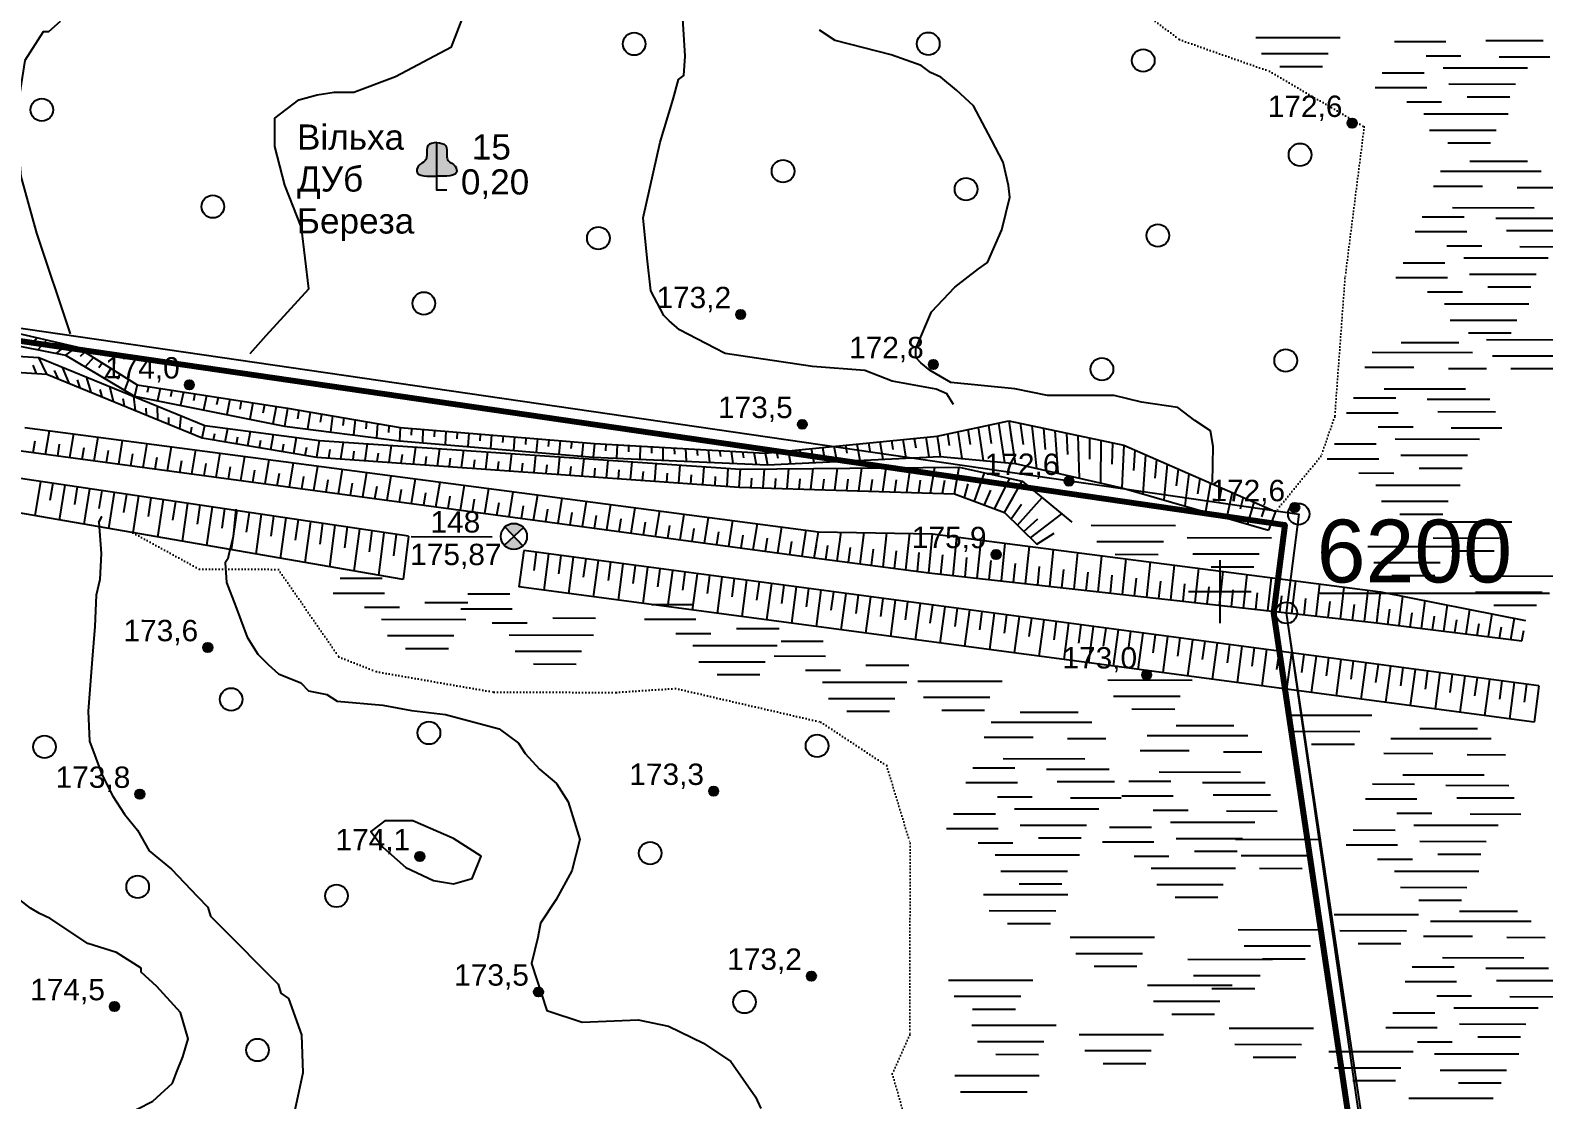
# Model space of a CAD drawing. Header units: millimetres. Extents: x 6127 to 9314, y 4730 to 7085.
# Drawn here: x 8010.8 to 8251.5, y 6119.1 to 6289.3 of the extents above; entities that cross this region are included whole.
import ezdxf

# ---------------------------------------------------------------- set-up
doc = ezdxf.new("R2010")
doc.units = ezdxf.units.MM
doc.header["$LTSCALE"] = 0.7
doc.linetypes.add('ACAD_ISO07W100', pattern=[3, 0, -3])
for name, color, linetype in [('болото', 84, 'Continuous'), ('відм', 14, 'Continuous'), ('горизонталі', 22, 'Continuous'), ('горный отвод', 7, 'Continuous'), ('дерево', 7, 'Continuous'), ('кущ', 7, 'Continuous'), ('Откос', 7, 'Continuous'), ('чорн', 255, 'Continuous')]:
    doc.layers.add(name, color=color, linetype=linetype)
doc.styles.get("Standard").update_dxf_attribs({"font": 'arial.ttf'})

msp = doc.modelspace()

# ---------------------------------------------------------------- hatches: boundary and pattern name
at = {"layer": 'відм', "ltscale": 0.2, "true_color": 0x000000}
h = msp.add_hatch(color=18, dxfattribs=at)
h.dxf.hatch_style = 1
h.paths.add_polyline_path([(8221.75, 6274.51, 1), (8220.28, 6274.51, 1)])
h = msp.add_hatch(color=18, dxfattribs=at)
h.dxf.hatch_style = 1
h.paths.add_polyline_path([(8124.53, 6244.08, 1), (8123.06, 6244.08, 1)])
h = msp.add_hatch(color=18, dxfattribs=at)
h.dxf.hatch_style = 1
h.paths.add_polyline_path([(8155.16, 6236.12, 1), (8153.7, 6236.13, 1)])
h = msp.add_hatch(color=18, dxfattribs=at)
h.dxf.hatch_style = 1
h.paths.add_polyline_path([(8036.85, 6232.89, 1), (8035.38, 6232.89, 1)])
h = msp.add_hatch(color=18, dxfattribs=at)
h.dxf.hatch_style = 1
h.paths.add_polyline_path([(8134.32, 6226.6, 1), (8132.86, 6226.6, 1)])
h = msp.add_hatch(color=18, dxfattribs=at)
h.dxf.hatch_style = 1
h.paths.add_polyline_path([(8176.73, 6217.55, 1), (8175.27, 6217.55, 1)])
h = msp.add_hatch(color=18, dxfattribs=at)
h.dxf.hatch_style = 1
h.paths.add_polyline_path([(8212.63, 6213.37, 1), (8211.16, 6213.37, 1)])
h = msp.add_hatch(color=18, dxfattribs=at)
h.dxf.hatch_style = 1
h.paths.add_polyline_path([(8165.15, 6205.9, 1), (8163.68, 6205.91, 1)])
h = msp.add_hatch(color=18, dxfattribs=at)
h.dxf.hatch_style = 1
h.paths.add_polyline_path([(8039.78, 6191.1, 1), (8038.32, 6191.1, 1)])
h = msp.add_hatch(color=18, dxfattribs=at)
h.dxf.hatch_style = 1
h.paths.add_polyline_path([(8189.09, 6186.75, 1), (8187.62, 6186.75, 1)])
h = msp.add_hatch(color=18, dxfattribs=at)
h.dxf.hatch_style = 1
h.paths.add_polyline_path([(8028.99, 6167.76, 1), (8027.52, 6167.76, 1)])
h = msp.add_hatch(color=18, dxfattribs=at)
h.dxf.hatch_style = 1
h.paths.add_polyline_path([(8120.22, 6168.23, 1), (8118.75, 6168.23, 1)])
h = msp.add_hatch(color=18, dxfattribs=at)
h.dxf.hatch_style = 1
h.paths.add_polyline_path([(8073.5, 6157.83, 1), (8072.03, 6157.83, 1)])
h = msp.add_hatch(color=18, dxfattribs=at)
h.dxf.hatch_style = 1
h.paths.add_polyline_path([(8135.77, 6138.8, 1), (8134.31, 6138.8, 1)])
h = msp.add_hatch(color=18, dxfattribs=at)
h.dxf.hatch_style = 1
h.paths.add_polyline_path([(8092.37, 6136.29, 1), (8090.9, 6136.29, 1)])
h = msp.add_hatch(color=18, dxfattribs=at)
h.dxf.hatch_style = 1
h.paths.add_polyline_path([(8024.95, 6133.97, 1), (8023.48, 6133.97, 1)])
at = {"layer": 'чорн', "ltscale": 0.2, "true_color": 0x000000}
h = msp.add_hatch(color=18, dxfattribs=at)
h.dxf.hatch_style = 1
edge = h.paths.add_edge_path()
edge.add_spline(control_points=[(8075.46, 6266.07), (8075.95, 6266.07), (8076.96, 6266.07), (8078.86, 6266.26), (8078.5, 6267.98), (8077.26, 6268.29), (8076.94, 6269.61), (8077.26, 6271.22), (8076.04, 6271.36), (8075.47, 6271.43)], knot_values=[0, 0, 0, 0, 0.79324, 1.617737, 2.123988, 2.843267, 3.252671, 4.0697, 4.805889, 4.805889, 4.805889, 4.805889], degree=3, periodic=0)
edge.add_line((8075.47, 6271.43), (8075.46, 6266.07))
edge = h.paths.add_edge_path()
edge.add_spline(control_points=[(8075.47, 6271.43), (8074.89, 6271.36), (8073.67, 6271.23), (8073.99, 6269.61), (8073.67, 6268.29), (8072.43, 6267.99), (8072.06, 6266.26), (8073.96, 6266.07), (8074.97, 6266.07), (8075.46, 6266.07)], knot_values=[0, 0, 0, 0, 0.736189, 1.553218, 1.962623, 2.681901, 3.188152, 4.012649, 4.805889, 4.805889, 4.805889, 4.805889], degree=3, periodic=0)
edge.add_line((8075.46, 6266.07), (8075.47, 6271.43))
h = msp.add_hatch(color=18, dxfattribs=at)
h.dxf.hatch_style = 1
h.set_gradient(color1=(0, 0, 255), color2=(0, 0, 255), tint=1)
h.paths.add_polyline_path([(8086.29, 6210.27), (8087.71, 6208.76), (8089.24, 6210.19, 0.417362)])
h.paths.add_polyline_path([(8087.71, 6208.76), (8086.21, 6207.35, 0.412312), (8089.14, 6207.25)])

# ---------------------------------------------------------------- linework, layer by layer
at = {"layer": 'болото', "color": 18, "ltscale": 0.2, "true_color": 0x000000}
for p, q in [((8205.71, 6288.17), (8219.12, 6288.15)), ((8227.77, 6287.51), (8235.95, 6287.5)), ((8242.3, 6287.68), (8251.41, 6287.67)), ((8206.63, 6285.59), (8217.2, 6285.58)), ((8232.78, 6285.25), (8238.33, 6285.24)), ((8244.41, 6285.1), (8252.47, 6285.09)), ((8209.54, 6283.54), (8216.34, 6283.53)), ((8225.82, 6282.55), (8232.49, 6282.54)), ((8235.49, 6283.33), (8248.9, 6283.32)), ((8224.69, 6280.18), (8232.88, 6280.17)), ((8236.41, 6280.76), (8246.98, 6280.74)), ((8229.71, 6277.93), (8235.26, 6277.92)), ((8239.31, 6278.71), (8246.12, 6278.7)), ((8232.41, 6276.01), (8245.82, 6275.99)), ((8233.34, 6273.43), (8243.91, 6273.42)), ((8236.24, 6271.38), (8243.04, 6271.38)), ((8239.73, 6268.48), (8248.91, 6268.46)), ((8235.1, 6266.9), (8251.09, 6266.88)), ((8233.98, 6264.52), (8241.77, 6264.51)), ((8247.26, 6264.31), (8253.33, 6264.3)), ((8237.01, 6261.09), (8249.96, 6261.07)), ((8232.19, 6259.64), (8238.86, 6259.63)), ((8243.88, 6259.43), (8253.86, 6259.42)), ((8231.07, 6257.27), (8239.25, 6257.26)), ((8245.6, 6257.45), (8254.71, 6257.44)), ((8236.08, 6255.02), (8241.63, 6255.01)), ((8238.79, 6253.1), (8252.2, 6253.08)), ((8247.71, 6254.87), (8255.77, 6254.86)), ((8229.12, 6252.32), (8235.79, 6252.31)), ((8239.71, 6250.52), (8250.28, 6250.51)), ((8227.99, 6249.95), (8236.18, 6249.94)), ((8242.61, 6248.47), (8249.42, 6248.47)), ((8233.01, 6247.69), (8238.56, 6247.69)), ((8235.71, 6245.77), (8249.12, 6245.76)), ((8236.64, 6243.2), (8247.2, 6243.19)), ((8239.54, 6241.15), (8246.34, 6241.14)), ((8228.81, 6239.64), (8238, 6239.63)), ((8242.42, 6240.09), (8255.83, 6240.07)), ((8224.19, 6238.07), (8240.18, 6238.05)), ((8243.35, 6237.52), (8253.92, 6237.5)), ((8223.06, 6235.69), (8230.86, 6235.68)), ((8236.34, 6235.48), (8242.42, 6235.47)), ((8246.25, 6235.47), (8253.05, 6235.46)), ((8226.1, 6232.26), (8239.05, 6232.24)), ((8221.27, 6230.81), (8227.95, 6230.8)), ((8232.97, 6230.6), (8242.94, 6230.59)), ((8220.15, 6228.44), (8228.34, 6228.43)), ((8234.68, 6228.62), (8243.8, 6228.6)), ((8225.17, 6226.18), (8230.71, 6226.18)), ((8227.87, 6224.27), (8241.28, 6224.25)), ((8236.79, 6226.04), (8244.85, 6226.03)), ((8218.2, 6223.49), (8224.87, 6223.48)), ((8228.79, 6221.69), (8239.36, 6221.68)), ((8217.08, 6221.12), (8225.27, 6221.11)), ((8231.7, 6219.64), (8238.5, 6219.64)), ((8222.09, 6218.86), (8227.64, 6218.85)), ((8224.8, 6216.94), (8238.21, 6216.93)), ((8225.72, 6214.37), (8236.29, 6214.36)), ((8228.63, 6212.32), (8235.43, 6212.31)), ((8179.53, 6210.54), (8192.94, 6210.53)), ((8232.99, 6211.09), (8246.4, 6211.07)), ((8180.45, 6207.97), (8191.02, 6207.96)), ((8194.77, 6208.57), (8208.18, 6208.55)), ((8223.54, 6207.19), (8236.95, 6207.18)), ((8233.91, 6208.52), (8244.48, 6208.5)), ((8183.36, 6205.92), (8190.16, 6205.91)), ((8195.69, 6205.99), (8206.26, 6205.98)), ((8224.46, 6204.62), (8235.03, 6204.6)), ((8236.82, 6206.47), (8243.62, 6206.46)), ((8198.6, 6203.94), (8205.4, 6203.93)), ((8227.36, 6202.57), (8234.17, 6202.56)), ((8239.74, 6202.48), (8253.15, 6202.46)), ((8058.97, 6199.76), (8067.16, 6199.75)), ((8060.09, 6202.13), (8066.76, 6202.12)), ((8240.66, 6199.9), (8251.23, 6199.89)), ((8063.98, 6197.5), (8069.53, 6197.5)), ((8073.59, 6198.28), (8080.39, 6198.28)), ((8080.41, 6199.63), (8087.08, 6199.63)), ((8109.61, 6197.96), (8116.28, 6197.95)), ((8243.57, 6197.85), (8250.37, 6197.84)), ((8066.69, 6195.58), (8080.1, 6195.57)), ((8079.28, 6197.27), (8087.47, 6197.26)), ((8084.3, 6195.01), (8089.85, 6195)), ((8093.9, 6195.79), (8100.71, 6195.78)), ((8108.49, 6195.59), (8116.68, 6195.58)), ((8067.61, 6193.01), (8078.18, 6193)), ((8087, 6193.09), (8100.41, 6193.08)), ((8113.5, 6193.33), (8119.05, 6193.33)), ((8123.11, 6194.11), (8129.91, 6194.11)), ((8070.51, 6190.96), (8077.32, 6190.95)), ((8087.93, 6190.52), (8098.5, 6190.51)), ((8116.21, 6191.41), (8129.62, 6191.4)), ((8130.22, 6192.11), (8136.9, 6192.11)), ((8090.83, 6188.47), (8097.63, 6188.46)), ((8117.13, 6188.84), (8127.7, 6188.83)), ((8129.1, 6189.75), (8137.29, 6189.74)), ((8143.72, 6188.27), (8150.53, 6188.26)), ((8120.04, 6186.79), (8126.84, 6186.78)), ((8134.12, 6187.49), (8139.67, 6187.48)), ((8136.82, 6185.57), (8150.23, 6185.56)), ((8151.94, 6185.75), (8165.35, 6185.74)), ((8182.18, 6185.93), (8195.59, 6185.92)), ((8137.74, 6183), (8148.31, 6182.99)), ((8152.87, 6183.18), (8163.44, 6183.17)), ((8183.1, 6183.36), (8193.67, 6183.35)), ((8140.65, 6180.95), (8147.45, 6180.94)), ((8155.77, 6181.13), (8162.57, 6181.12)), ((8168.26, 6180.81), (8177.45, 6180.79)), ((8186, 6181.31), (8192.81, 6181.3)), ((8163.64, 6179.23), (8179.63, 6179.21)), ((8193.06, 6178.68), (8202.24, 6178.67)), ((8210.77, 6180.34), (8224.18, 6180.33)), ((8231.8, 6178.22), (8240.98, 6178.2)), ((8162.51, 6176.85), (8170.31, 6176.84)), ((8175.79, 6176.64), (8181.87, 6176.63)), ((8188.44, 6177.11), (8204.42, 6177.09)), ((8211.69, 6177.77), (8222.26, 6177.75)), ((8214.59, 6175.72), (8221.4, 6175.71)), ((8227.18, 6176.64), (8243.16, 6176.62)), ((8165.55, 6173.42), (8178.5, 6173.4)), ((8187.31, 6174.73), (8195.1, 6174.72)), ((8200.59, 6174.52), (8206.67, 6174.51)), ((8226.05, 6174.26), (8233.84, 6174.25)), ((8239.33, 6174.05), (8245.41, 6174.04)), ((8160.72, 6171.97), (8167.4, 6171.96)), ((8172.42, 6171.76), (8182.39, 6171.75)), ((8190.34, 6171.3), (8203.29, 6171.28)), ((8159.6, 6169.6), (8167.79, 6169.59)), ((8174.13, 6169.78), (8183.25, 6169.77)), ((8185.52, 6169.85), (8192.19, 6169.84)), ((8197.21, 6169.64), (8207.19, 6169.63)), ((8224.26, 6169.38), (8230.93, 6169.37)), ((8229.08, 6170.83), (8242.03, 6170.81)), ((8235.95, 6169.17), (8245.93, 6169.16)), ((8164.62, 6167.35), (8170.16, 6167.34)), ((8176.24, 6167.2), (8184.3, 6167.19)), ((8184.4, 6167.48), (8192.59, 6167.47)), ((8198.93, 6167.66), (8208.04, 6167.64)), ((8223.14, 6167.01), (8231.33, 6167)), ((8237.67, 6167.19), (8246.78, 6167.18)), ((8157.65, 6164.65), (8164.32, 6164.64)), ((8167.32, 6165.43), (8180.73, 6165.41)), ((8189.41, 6165.22), (8194.96, 6165.22)), ((8201.04, 6165.08), (8209.1, 6165.07)), ((8228.15, 6164.76), (8233.7, 6164.75)), ((8239.78, 6164.61), (8247.84, 6164.6)), ((8156.53, 6162.28), (8164.72, 6162.27)), ((8168.24, 6162.85), (8178.81, 6162.84)), ((8182.45, 6162.52), (8189.12, 6162.52)), ((8192.12, 6163.31), (8205.53, 6163.29)), ((8221.19, 6162.06), (8227.86, 6162.05)), ((8230.86, 6162.84), (8244.27, 6162.82)), ((8161.54, 6160.02), (8167.09, 6160.02)), ((8171.15, 6160.8), (8177.95, 6160.8)), ((8181.32, 6160.16), (8189.51, 6160.15)), ((8193.04, 6160.73), (8203.61, 6160.72)), ((8202.46, 6160.59), (8215.87, 6160.57)), ((8220.06, 6159.69), (8228.25, 6159.68)), ((8231.78, 6160.26), (8242.35, 6160.25)), ((8164.25, 6158.1), (8177.66, 6158.09)), ((8186.34, 6157.9), (8191.89, 6157.89)), ((8195.94, 6158.68), (8202.75, 6158.67)), ((8203.38, 6158.01), (8213.95, 6158)), ((8225.08, 6157.43), (8230.63, 6157.43)), ((8234.68, 6158.21), (8241.49, 6158.21)), ((8165.17, 6155.53), (8175.74, 6155.52)), ((8189.05, 6155.98), (8202.46, 6155.97)), ((8206.29, 6155.96), (8213.09, 6155.95)), ((8227.79, 6155.51), (8241.2, 6155.5)), ((8162.41, 6151.8), (8175.82, 6151.79)), ((8168.07, 6153.48), (8174.88, 6153.47)), ((8189.97, 6153.41), (8200.54, 6153.4)), ((8228.71, 6152.94), (8239.28, 6152.93)), ((8163.33, 6149.23), (8173.9, 6149.21)), ((8192.87, 6151.36), (8199.68, 6151.35)), ((8231.61, 6150.89), (8238.42, 6150.88)), ((8166.23, 6147.18), (8173.04, 6147.17)), ((8218.16, 6148.63), (8231.57, 6148.61)), ((8233.49, 6147.56), (8249.48, 6147.55)), ((8238.12, 6149.14), (8247.3, 6149.13)), ((8176.18, 6145), (8189.59, 6144.99)), ((8202.92, 6146.21), (8216.33, 6146.19)), ((8219.08, 6146.05), (8229.65, 6146.04)), ((8232.37, 6145.19), (8240.16, 6145.18)), ((8245.64, 6144.98), (8251.72, 6144.97)), ((8177.1, 6142.43), (8187.67, 6142.42)), ((8203.85, 6143.63), (8214.42, 6143.62)), ((8221.99, 6144.01), (8228.79, 6144)), ((8180.01, 6140.38), (8186.81, 6140.37)), ((8194.9, 6141.49), (8208.31, 6141.47)), ((8206.75, 6141.58), (8213.55, 6141.57)), ((8230.58, 6140.31), (8237.25, 6140.3)), ((8235.4, 6141.75), (8248.35, 6141.74)), ((8242.27, 6140.1), (8252.24, 6140.08)), ((8156.84, 6138.19), (8170.25, 6138.17)), ((8188.51, 6137.39), (8201.93, 6137.37)), ((8195.82, 6138.91), (8206.39, 6138.9)), ((8229.45, 6137.94), (8237.64, 6137.93)), ((8243.98, 6138.11), (8253.1, 6138.1)), ((8157.76, 6135.61), (8168.33, 6135.6)), ((8189.44, 6134.81), (8200.01, 6134.8)), ((8198.72, 6136.86), (8205.53, 6136.86)), ((8234.47, 6135.68), (8240.02, 6135.68)), ((8246.1, 6135.54), (8254.16, 6135.53)), ((8160.66, 6133.57), (8167.47, 6133.56)), ((8192.34, 6132.76), (8199.15, 6132.75)), ((8227.5, 6132.98), (8234.18, 6132.98)), ((8237.18, 6133.77), (8250.59, 6133.75)), ((8160.53, 6130.99), (8173.94, 6130.98)), ((8201.47, 6130.53), (8214.88, 6130.52)), ((8226.38, 6130.62), (8234.57, 6130.61)), ((8238.1, 6131.19), (8248.67, 6131.18)), ((8161.45, 6128.42), (8172.02, 6128.41)), ((8177.6, 6129.53), (8191.01, 6129.52)), ((8202.39, 6127.96), (8212.96, 6127.95)), ((8231.4, 6128.36), (8236.95, 6128.35)), ((8241, 6129.14), (8247.81, 6129.13)), ((8164.36, 6126.37), (8171.16, 6126.36)), ((8178.53, 6126.96), (8189.09, 6126.95)), ((8205.29, 6125.91), (8212.1, 6125.9)), ((8217.3, 6126.82), (8230.71, 6126.8)), ((8234.1, 6126.44), (8247.51, 6126.43)), ((8157.85, 6122.98), (8171.26, 6122.97)), ((8181.43, 6124.91), (8188.23, 6124.9)), ((8218.22, 6124.24), (8228.79, 6124.23)), ((8235.02, 6123.87), (8245.59, 6123.86)), ((8158.77, 6120.41), (8169.34, 6120.39)), ((8221.13, 6122.19), (8227.93, 6122.18)), ((8237.93, 6121.82), (8244.73, 6121.81)), ((8230.02, 6119.39), (8243.43, 6119.38))]:
    msp.add_line(p, q, dxfattribs=at)
at = {"layer": 'відм', "color": 18, "ltscale": 0.2, "true_color": 0x000000}
for centre in [(8221.02, 6274.51), (8123.79, 6244.08), (8154.43, 6236.12), (8036.12, 6232.89), (8133.59, 6226.6), (8176, 6217.55), (8211.9, 6213.37), (8164.41, 6205.9), (8039.05, 6191.1), (8188.36, 6186.75), (8028.25, 6167.76), (8119.49, 6168.23), (8072.77, 6157.83), (8135.04, 6138.8), (8091.63, 6136.29), (8024.21, 6133.97)]:
    msp.add_circle(centre, 0.733, dxfattribs=at)
at = {"layer": 'горизонталі', "color": 18, "true_color": 0x000000}
for points in [[(8045.78, 6237.87), (8048.36, 6240.71), (8055.11, 6248.14), (8053.95, 6257.94), (8051.32, 6264.67), (8049.72, 6270.81), (8049.73, 6275.34), (8053.53, 6278.21), (8056.44, 6279.04), (8059.14, 6279.45), (8062.25, 6279.45), (8068.89, 6281.93), (8077.82, 6286.69), (8080.15, 6292.73)], [(8157.63, 6229.75), (8156.6, 6231.44), (8154.88, 6232.22), (8147.89, 6233.49), (8143.53, 6235.16), (8135.23, 6235.79), (8121.33, 6237.88), (8119.67, 6238.71), (8114.08, 6241.63), (8112.42, 6243.08), (8111.59, 6243.91), (8109.52, 6247.86), (8108.9, 6253.04), (8108.29, 6259.48), (8111, 6271.51), (8113.08, 6278.35), (8113.92, 6281.46), (8114.75, 6282.08), (8114.96, 6285.2), (8114.55, 6292.04)], [(8015.58, 6290.71), (8013.71, 6289.05), (8012.88, 6289.05), (8009.97, 6284.49), (8009.55, 6281.79), (8008.51, 6275.36), (8009.33, 6266.03), (8011.8, 6257), (8017.16, 6241)], [(8198.8, 6217.36), (8198.92, 6223.06), (8198.5, 6225.55), (8196.02, 6227.21), (8193.32, 6229.29), (8187.51, 6230.13), (8183.16, 6231.17), (8172.57, 6231.18), (8167.39, 6232.23), (8157.22, 6233.28), (8153.91, 6235.15), (8152.45, 6236.39), (8151.63, 6237.22), (8151.63, 6238.68), (8154.12, 6244.48), (8157.86, 6248.42), (8161.6, 6251.32), (8163.06, 6252.36), (8165.34, 6257.54), (8166.59, 6262.73), (8166.39, 6264.6), (8165.56, 6268.33), (8163.7, 6271.86), (8160.8, 6277.26), (8158.11, 6279.75), (8155.62, 6281.83), (8153.99, 6282.56), (8152.51, 6283.7), (8147.74, 6285.37), (8138.82, 6287.66), (8136.33, 6289.32)], [(8021.71, 6211.03), (8022.13, 6211.86), (8021.71, 6211.03), (8022.12, 6206.05), (8021.91, 6201.9), (8021.28, 6199.41), (8021.07, 6194.43), (8020.65, 6189.24), (8020.01, 6180.94), (8020.22, 6176.17), (8022.28, 6170.77), (8023.94, 6167.45), (8025.8, 6164.55), (8027.88, 6162.05), (8029.74, 6158.73), (8033.26, 6155.82), (8037.41, 6151.46), (8039.07, 6149.8), (8039.48, 6148.35), (8043.21, 6144.61), (8047.77, 6140.04), (8050.26, 6137.54), (8050.67, 6136.09), (8051.91, 6135.26), (8053.98, 6129.45), (8054.18, 6123.43), (8053.35, 6119.7), (8052.72, 6116.79)], [(8043.5, 6213.08), (8043.08, 6208.72), (8042.45, 6206.23), (8042.24, 6205.19), (8041.83, 6204.57), (8042.03, 6201.46), (8043.48, 6197.72), (8044.31, 6195.44), (8045.34, 6192.74), (8047, 6190.04), (8048.66, 6188.38), (8050.31, 6186.93), (8053.84, 6185.47), (8055.08, 6184.22), (8057.99, 6183.6), (8059.65, 6182.56), (8066.91, 6181.93), (8071.47, 6181.09), (8076.86, 6180.46), (8085.37, 6178.17), (8088.48, 6175.88), (8089.51, 6174.22), (8091.79, 6171.73), (8094.49, 6169.44), (8096.35, 6166.54), (8097.59, 6162.59), (8098.21, 6160.52), (8096.96, 6155.54), (8094.47, 6150.98), (8091.97, 6147.25), (8091.55, 6144.97), (8090.51, 6140.82), (8092.99, 6133.34), (8098.59, 6131.47), (8107.51, 6131.87), (8112.29, 6130.83), (8117.88, 6128.13), (8122.24, 6125.22), (8126.17, 6119.61), (8127, 6117.74)], [(8078.11, 6160.73), (8071.66, 6163.51), (8067.18, 6163.52), (8064.98, 6161.82), (8066.9, 6159.33), (8070.53, 6156.08), (8074.92, 6154.01), (8078.15, 6153.47), (8081.11, 6154.36), (8082.5, 6157.9), (8078.11, 6160.73)], [(8008.1, 6108.13), (8015.37, 6109.16), (8019.93, 6111.64), (8022.01, 6112.26), (8023.88, 6114.34), (8027.82, 6117.65), (8030.32, 6118.89), (8033.43, 6121.8), (8034.06, 6123.45), (8035.1, 6125.94), (8035.93, 6128.85), (8034.69, 6133), (8030.96, 6137.15), (8028.47, 6139.44), (8028.47, 6140.06), (8024.53, 6142.55), (8019.97, 6144.01), (8013.96, 6147.96), (8012.3, 6148.79), (8010.85, 6149.62), (8007.95, 6151.91)]]:
    msp.add_lwpolyline(points, dxfattribs=at)
at = {"layer": 'горный отвод', "color": 18, "ltscale": 0.2, "true_color": 0x000000}
for points in [[(6833.81, 6399.02), (7050.49, 6541.99), (7159.64, 6603.79), (7192.72, 6605.52), (7214.71, 6594.41), (7446.38, 6394.62), (7812.87, 6318.98), (7813.33, 6270.44), (8212.54, 6212.33), (8210.56, 6196.61), (8228.28, 6077.75), (8075.07, 6062.83), (7942.18, 6050.2), (7867.23, 6042.06), (7881.29, 5852.33), (7884.37, 5811.65), (7998.72, 5796.99), (8009.93, 5714.66)], [(6920.99, 5597.24), (6918.57, 5727.75), (6921.2, 5779.95), (6861.62, 5921.06), (6818.67, 5957.18), (6574.79, 6074.63), (6708.61, 6295.21), (6826.26, 6401.67), (6833.8, 6396.61), (7051.54, 6540.28), (7160.22, 6601.81), (7192.29, 6603.48), (7213.58, 6592.73), (7445.46, 6392.76), (7810.88, 6317.34), (7811.33, 6268.71), (8210.3, 6210.63), (8208.53, 6196.59), (8208.57, 6196.32)], [(6920.99, 5597.24), (6918.58, 5727.75), (6921.21, 5779.95), (6861.62, 5921.06), (6818.67, 5957.19), (6574.8, 6074.63), (6708.61, 6295.21), (6826.26, 6401.67), (6833.8, 6396.61), (7051.54, 6540.27), (7160.22, 6601.81), (7192.29, 6603.48), (7213.58, 6592.73), (7445.46, 6392.75), (7810.88, 6317.34), (7811.33, 6268.7), (8210.3, 6210.62), (8208.53, 6196.59), (8208.57, 6196.32)], [(6920.99, 5597.24), (6918.58, 5727.75), (6921.21, 5779.95), (6861.62, 5921.06), (6818.67, 5957.19), (6574.8, 6074.63), (6708.61, 6295.21), (6826.26, 6401.67), (6833.8, 6396.61), (7051.54, 6540.27), (7160.22, 6601.81), (7192.29, 6603.48), (7213.58, 6592.73), (7445.46, 6392.75), (7810.88, 6317.34), (7811.33, 6268.7), (8210.3, 6210.62), (8208.53, 6196.59), (8208.57, 6196.32)], [(6920.99, 5597.24), (6918.58, 5727.75), (6921.21, 5779.95), (6861.62, 5921.06), (6818.67, 5957.19), (6574.8, 6074.63), (6708.62, 6295.21), (6826.26, 6401.67), (6833.8, 6396.61), (7051.54, 6540.27), (7160.22, 6601.81), (7192.29, 6603.48), (7213.58, 6592.73), (7445.46, 6392.75), (7810.87, 6317.34), (7811.33, 6268.7), (8210.29, 6210.62), (8208.53, 6196.59), (8208.57, 6196.32)], [(8210.56, 6196.61), (8225.4, 6093.88), (8228.28, 6077.75), (7867.23, 6042.06), (7884.37, 5811.65), (7998.72, 5796.99), (8009.93, 5714.66), (7893.11, 5741.23), (7485.75, 5684.53), (7371.91, 5668.57), (7363.94, 5566.46)]]:
    msp.add_lwpolyline(points, dxfattribs=at)
at = {"layer": 'горный отвод', "color": 18, "lineweight": 200, "ltscale": 0.2, "true_color": 0x000000}
msp.add_lwpolyline([(6920.99, 5597.24), (6918.57, 5727.75), (6921.2, 5779.95), (6861.62, 5921.06), (6818.67, 5957.18), (6574.79, 6074.63), (6708.61, 6295.21), (6826.26, 6401.68), (6833.8, 6396.61), (7051.54, 6540.28), (7160.22, 6601.81), (7192.29, 6603.48), (7213.58, 6592.73), (7445.46, 6392.76), (7810.88, 6317.34), (7811.34, 6268.71), (8210.3, 6210.63), (8208.53, 6196.59), (8208.57, 6196.32)], dxfattribs=at)
at = {"layer": 'дерево', "color": 18, "ltscale": 0.2, "true_color": 0x000000}
for centre in [(8106.85, 6287.12), (8153.63, 6287.16), (8187.81, 6284.49), (8012.65, 6276.63), (8212.74, 6269.5), (8130.53, 6266.88), (8159.63, 6264.01), (8039.85, 6261.24), (8101.16, 6256.23), (8190.13, 6256.65), (8073.4, 6245.85), (8210.46, 6236.77), (8181.24, 6235.39), (8042.77, 6182.84), (8074.22, 6177.5), (8013.08, 6175.28), (8135.94, 6175.45), (8109.41, 6158.36), (8027.9, 6153.02), (8059.52, 6151.57), (8124.4, 6134.69), (8046.95, 6127.05)]:
    msp.add_circle(centre, 1.8, dxfattribs=at)
at = {"layer": 'кущ', "color": 18, "lineweight": 200, "ltscale": 0.2, "true_color": 0x000000}
msp.add_lwpolyline([(8208.53, 6196.59), (8225.92, 6079.54)], dxfattribs=at)
at = {"layer": 'Откос', "color": 18, "ltscale": 0.2, "true_color": 0x000000}
for p, q in [((8011.9, 6240.39), (8011.24, 6239.58)), ((8013.46, 6240.03), (8012.04, 6238.48)), ((8015.02, 6239.67), (8014.26, 6238.93)), ((8016.58, 6239.31), (8014.97, 6237.91)), ((8018.15, 6238.95), (8016.43, 6237.63)), ((8018.15, 6238.95), (8017.29, 6238.29)), ((8011.81, 6234.71), (8011.27, 6236.02)), ((8013.47, 6234.61), (8012.21, 6237.25)), ((8013.47, 6234.61), (8012.21, 6237.25)), ((8019.52, 6238.09), (8018.76, 6237.39)), ((8020.9, 6237.22), (8019.56, 6235.76)), ((8022.28, 6236.35), (8021.7, 6235.59)), ((8015.24, 6233.88), (8014.66, 6235.18)), ((8017, 6233.16), (8015.97, 6235.7)), ((8018.76, 6232.43), (8018.31, 6233.68)), ((8020.52, 6231.7), (8019.74, 6234.15)), ((8023.66, 6235.48), (8022.69, 6233.9)), ((8025.04, 6234.61), (8024.64, 6233.79)), ((8026.42, 6233.74), (8025.81, 6232.03)), ((8022.28, 6230.98), (8021.95, 6232.17)), ((8024.04, 6230.25), (8023.5, 6232.6)), ((8027.57, 6228.79), (8027.27, 6231.05)), ((8027.8, 6232.87), (8027.38, 6231.1)), ((8027.8, 6232.87), (8027.59, 6231.99)), ((8029.64, 6232.58), (8029.43, 6231.66)), ((8031.48, 6232.3), (8031.05, 6230.37)), ((8033.33, 6232.01), (8033.1, 6231)), ((8035.17, 6231.72), (8034.72, 6229.63)), ((8037.01, 6231.44), (8036.78, 6230.35)), ((8038.86, 6231.15), (8038.39, 6228.9)), ((8025.81, 6229.52), (8025.6, 6230.67)), ((8029.33, 6228.07), (8029.24, 6229.17)), ((8031.09, 6227.34), (8031.03, 6229.5)), ((8040.7, 6230.87), (8040.46, 6229.7)), ((8042.54, 6230.58), (8042.06, 6228.16)), ((8044.38, 6230.29), (8044.14, 6229.04)), ((8046.23, 6230.01), (8045.73, 6227.43)), ((8048.07, 6229.72), (8047.82, 6228.39)), ((8049.91, 6229.43), (8049.4, 6226.69)), ((8051.75, 6229.15), (8051.23, 6226.32)), ((8051.75, 6229.15), (8051.49, 6227.74)), ((8053.54, 6228.85), (8053.3, 6227.47)), ((8032.85, 6226.61), (8032.88, 6227.67)), ((8034.61, 6225.89), (8034.8, 6227.95)), ((8038.14, 6224.43), (8038.57, 6226.4)), ((8038.14, 6224.43), (8038.57, 6226.4)), ((8055.33, 6228.54), (8054.9, 6225.86)), ((8057.12, 6228.24), (8056.92, 6226.93)), ((8058.9, 6227.94), (8058.56, 6225.39)), ((8060.69, 6227.63), (8060.54, 6226.39)), ((8062.48, 6227.33), (8062.22, 6224.92)), ((8064.27, 6227.03), (8064.16, 6225.86)), ((8066.05, 6226.73), (8065.88, 6224.45)), ((8067.84, 6226.42), (8067.78, 6225.32)), ((8163.18, 6226.46), (8163.6, 6223.57)), ((8164.81, 6226.81), (8165.72, 6220.52)), ((8166.43, 6227.16), (8166.93, 6223.75)), ((8166.43, 6227.16), (8167.42, 6220.35)), ((8168.26, 6226.77), (8168.69, 6223.37)), ((8170.09, 6226.38), (8170.82, 6219.58)), ((8011.3, 6222.12), (8011.61, 6223.98)), ((8013.24, 6221.86), (8013.87, 6225.58)), ((8017.12, 6221.33), (8017.75, 6225.07)), ((8021, 6220.81), (8021.63, 6224.56)), ((8024.88, 6220.28), (8025.51, 6224.05)), ((8036.38, 6225.16), (8036.53, 6226.17)), ((8039.96, 6224.13), (8040.18, 6225.15)), ((8041.79, 6223.82), (8042.22, 6225.93)), ((8043.61, 6223.52), (8043.83, 6224.61)), ((8045.44, 6223.21), (8045.87, 6225.46)), ((8047.26, 6222.91), (8047.48, 6224.06)), ((8049.09, 6222.61), (8049.52, 6224.98)), ((8052.74, 6222), (8053.16, 6224.51)), ((8056.39, 6221.39), (8056.81, 6224.03)), ((8056.39, 6221.39), (8056.81, 6224.03)), ((8069.63, 6226.12), (8069.55, 6223.99)), ((8069.63, 6226.12), (8069.55, 6223.99)), ((8071.45, 6225.97), (8071.4, 6224.9)), ((8073.27, 6225.82), (8073.17, 6223.68)), ((8075.08, 6225.67), (8075.03, 6224.6)), ((8076.9, 6225.52), (8076.79, 6223.38)), ((8078.72, 6225.37), (8078.66, 6224.3)), ((8080.54, 6225.21), (8080.41, 6223.07)), ((8082.36, 6225.06), (8082.29, 6223.99)), ((8084.18, 6224.91), (8084.03, 6222.77)), ((8086, 6224.76), (8085.92, 6223.69)), ((8087.82, 6224.61), (8087.65, 6222.46)), ((8089.64, 6224.46), (8089.55, 6223.38)), ((8091.46, 6224.31), (8091.28, 6222.16)), ((8093.28, 6224.16), (8093.18, 6223.08)), ((8095.1, 6224), (8094.9, 6221.85)), ((8096.92, 6223.85), (8096.81, 6222.78)), ((8145.93, 6223.83), (8146.39, 6221.06)), ((8147.75, 6224.01), (8147.98, 6222.58)), ((8149.57, 6224.19), (8150.05, 6221.24)), ((8151.4, 6224.37), (8151.64, 6222.85)), ((8153.22, 6224.55), (8153.71, 6221.42)), ((8155.04, 6224.73), (8155.29, 6223.12)), ((8155.04, 6224.73), (8155.54, 6221.51)), ((8156.67, 6225.08), (8156.96, 6223.21)), ((8158.3, 6225.42), (8158.94, 6221.18)), ((8159.92, 6225.77), (8160.28, 6223.39)), ((8161.55, 6226.12), (8162.33, 6220.85)), ((8171.93, 6225.99), (8172.22, 6222.59)), ((8173.76, 6225.6), (8174.22, 6218.81)), ((8175.59, 6225.21), (8175.75, 6221.82)), ((8177.42, 6224.82), (8177.62, 6218.04)), ((8179.25, 6224.43), (8179.28, 6221.04)), ((8181.08, 6224.04), (8181.02, 6217.27)), ((8015.18, 6221.59), (8015.49, 6223.46)), ((8019.06, 6221.07), (8019.37, 6222.94)), ((8022.94, 6220.55), (8023.26, 6222.42)), ((8026.82, 6220.02), (8027.14, 6221.91)), ((8028.76, 6219.76), (8029.4, 6223.54)), ((8032.65, 6219.24), (8033.28, 6223.03)), ((8036.53, 6218.71), (8037.16, 6222.52)), ((8040.41, 6218.19), (8041.04, 6222.01)), ((8044.29, 6217.67), (8044.92, 6221.5)), ((8050.91, 6222.3), (8051.13, 6223.52)), ((8054.56, 6221.69), (8054.78, 6222.98)), ((8058.31, 6221.25), (8058.52, 6222.58)), ((8060.23, 6221.11), (8060.64, 6223.77)), ((8062.15, 6220.98), (8062.35, 6222.31)), ((8064.07, 6220.84), (8064.46, 6223.51)), ((8065.98, 6220.7), (8066.18, 6222.04)), ((8067.9, 6220.57), (8068.29, 6223.25)), ((8069.82, 6220.43), (8070.01, 6221.78)), ((8071.74, 6220.29), (8072.11, 6222.99)), ((8073.66, 6220.16), (8073.84, 6221.51)), ((8075.58, 6220.02), (8075.94, 6222.73)), ((8079.42, 6219.75), (8079.76, 6222.47)), ((8083.26, 6219.47), (8083.58, 6222.21)), ((8087.09, 6219.2), (8087.41, 6221.95)), ((8090.93, 6218.93), (8091.23, 6221.69)), ((8094.77, 6218.65), (8095.06, 6221.42)), ((8098.73, 6223.7), (8098.52, 6221.55)), ((8100.55, 6223.55), (8100.33, 6221.4)), ((8100.55, 6223.55), (8100.44, 6222.47)), ((8102.36, 6223.45), (8102.27, 6222.38)), ((8104.17, 6223.35), (8104.03, 6221.23)), ((8105.98, 6223.25), (8105.93, 6222.2)), ((8107.79, 6223.15), (8107.73, 6221.06)), ((8109.6, 6223.05), (8109.59, 6222.01)), ((8111.41, 6222.95), (8111.43, 6220.89)), ((8113.22, 6222.85), (8113.25, 6221.83)), ((8115.03, 6222.75), (8115.13, 6220.73)), ((8116.83, 6222.65), (8116.91, 6221.64)), ((8118.64, 6222.55), (8118.83, 6220.56)), ((8120.45, 6222.44), (8120.57, 6221.46)), ((8122.26, 6222.34), (8122.53, 6220.39)), ((8124.07, 6222.24), (8124.23, 6221.28)), ((8125.88, 6222.14), (8126.23, 6220.22)), ((8127.69, 6222.04), (8127.88, 6221.09)), ((8127.69, 6222.04), (8128.08, 6220.14)), ((8129.51, 6222.22), (8129.71, 6221.23)), ((8131.34, 6222.4), (8131.74, 6220.32)), ((8133.16, 6222.58), (8133.37, 6221.5)), ((8134.98, 6222.76), (8135.4, 6220.51)), ((8136.81, 6222.94), (8137.02, 6221.77)), ((8138.63, 6223.12), (8139.07, 6220.69)), ((8140.45, 6223.3), (8140.68, 6222.04)), ((8142.28, 6223.48), (8142.73, 6220.87)), ((8144.1, 6223.66), (8144.33, 6222.31)), ((8182.91, 6223.65), (8182.81, 6220.27)), ((8184.74, 6223.27), (8184.42, 6216.5)), ((8184.74, 6223.27), (8184.42, 6216.5)), ((8186.47, 6222.51), (8186.27, 6219.27)), ((8188.19, 6221.76), (8187.74, 6215.54)), ((8030.7, 6219.5), (8031.02, 6221.39)), ((8034.59, 6218.98), (8034.9, 6220.87)), ((8038.47, 6218.45), (8038.78, 6220.36)), ((8042.35, 6217.93), (8042.67, 6219.84)), ((8046.23, 6217.4), (8046.55, 6219.32)), ((8048.17, 6217.14), (8048.81, 6220.99)), ((8052.05, 6216.62), (8052.69, 6220.48)), ((8055.93, 6216.1), (8056.57, 6219.96)), ((8059.82, 6215.57), (8060.45, 6219.45)), ((8077.5, 6219.88), (8077.67, 6221.24)), ((8081.34, 6219.61), (8081.5, 6220.97)), ((8085.17, 6219.34), (8085.33, 6220.71)), ((8089.01, 6219.06), (8089.17, 6220.44)), ((8092.85, 6218.79), (8093, 6220.17)), ((8096.69, 6218.52), (8096.83, 6219.9)), ((8098.61, 6218.38), (8098.88, 6221.16)), ((8100.53, 6218.24), (8100.66, 6219.64)), ((8102.44, 6218.11), (8102.7, 6220.9)), ((8104.36, 6217.97), (8104.49, 6219.37)), ((8106.28, 6217.83), (8106.53, 6220.64)), ((8108.2, 6217.69), (8108.32, 6219.1)), ((8110.12, 6217.56), (8110.35, 6220.38)), ((8113.96, 6217.28), (8114.18, 6220.12)), ((8117.8, 6217.01), (8118, 6219.86)), ((8121.63, 6216.74), (8121.82, 6219.6)), ((8123.55, 6216.6), (8123.74, 6219.47)), ((8127.36, 6216.49), (8127.6, 6219.5)), ((8131.17, 6216.37), (8131.47, 6219.54)), ((8134.97, 6216.26), (8135.33, 6219.57)), ((8138.78, 6216.14), (8139.19, 6219.61)), ((8142.58, 6216.03), (8143.06, 6219.65)), ((8146.39, 6215.91), (8146.92, 6219.68)), ((8150.19, 6215.8), (8150.79, 6219.72)), ((8154, 6215.68), (8154.65, 6219.75)), ((8157.81, 6215.57), (8158.52, 6219.79)), ((8157.81, 6215.57), (8158.52, 6219.79)), ((8189.91, 6221.01), (8189.66, 6218.03)), ((8191.63, 6220.26), (8191.07, 6214.58)), ((8193.35, 6219.5), (8193.05, 6216.8)), ((8012.44, 6217.51), (8011.53, 6212.06)), ((8014.39, 6217.22), (8013.94, 6214.47)), ((8016.34, 6216.93), (8015.43, 6211.38)), ((8018.3, 6216.64), (8017.84, 6213.84)), ((8050.11, 6216.88), (8050.43, 6218.81)), ((8053.99, 6216.36), (8054.31, 6218.29)), ((8057.87, 6215.83), (8058.19, 6217.77)), ((8061.76, 6215.31), (8062.08, 6217.25)), ((8063.7, 6215.05), (8064.34, 6218.94)), ((8065.64, 6214.79), (8065.96, 6216.74)), ((8067.58, 6214.52), (8068.22, 6218.43)), ((8071.46, 6214), (8072.1, 6217.92)), ((8075.34, 6213.48), (8075.98, 6217.41)), ((8079.22, 6212.95), (8079.87, 6216.9)), ((8112.04, 6217.42), (8112.15, 6218.84)), ((8115.88, 6217.15), (8115.98, 6218.57)), ((8119.72, 6216.87), (8119.81, 6218.3)), ((8123.55, 6216.6), (8123.64, 6218.03)), ((8125.46, 6216.54), (8125.56, 6218.01)), ((8129.26, 6216.43), (8129.4, 6217.97)), ((8133.07, 6216.31), (8133.23, 6217.94)), ((8136.87, 6216.2), (8137.07, 6217.9)), ((8140.68, 6216.09), (8140.9, 6217.86)), ((8144.49, 6215.97), (8144.74, 6217.82)), ((8148.29, 6215.86), (8148.57, 6217.78)), ((8152.1, 6215.74), (8152.41, 6217.74)), ((8155.9, 6215.63), (8156.24, 6217.7)), ((8159.4, 6214.97), (8159.96, 6217.16)), ((8160.98, 6214.37), (8162.54, 6218.89)), ((8164.16, 6213.17), (8166.57, 6217.99)), ((8165.75, 6212.58), (8168.58, 6217.54)), ((8195.08, 6218.75), (8194.4, 6213.62)), ((8196.8, 6218), (8196.43, 6215.57)), ((8198.52, 6217.25), (8197.73, 6212.66)), ((8020.25, 6216.35), (8019.34, 6210.7)), ((8022.2, 6216.06), (8021.74, 6213.21)), ((8024.15, 6215.77), (8023.24, 6210.02)), ((8026.1, 6215.49), (8025.65, 6212.59)), ((8028.05, 6215.2), (8027.15, 6209.35)), ((8030, 6214.91), (8029.55, 6211.96)), ((8031.95, 6214.62), (8031.06, 6208.67)), ((8033.9, 6214.33), (8033.46, 6211.33)), ((8069.52, 6214.26), (8069.84, 6216.22)), ((8073.4, 6213.74), (8073.72, 6215.7)), ((8077.28, 6213.22), (8077.6, 6215.19)), ((8081.16, 6212.69), (8081.49, 6214.67)), ((8083.1, 6212.43), (8083.75, 6216.39)), ((8086.99, 6211.91), (8087.63, 6215.88)), ((8090.87, 6211.38), (8091.51, 6215.37)), ((8094.75, 6210.86), (8095.4, 6214.86)), ((8098.63, 6210.34), (8099.28, 6214.35)), ((8162.57, 6213.77), (8163.57, 6216.11)), ((8165.75, 6212.58), (8167.17, 6215.06)), ((8167.81, 6210.55), (8171.73, 6214.94)), ((8200.24, 6216.49), (8199.82, 6214.33)), ((8201.96, 6215.74), (8201.06, 6211.69)), ((8203.68, 6214.99), (8203.2, 6213.1)), ((8205.41, 6214.24), (8204.39, 6210.73)), ((8035.85, 6214.04), (8034.96, 6207.99)), ((8037.8, 6213.75), (8037.36, 6210.7)), ((8039.76, 6213.46), (8038.87, 6207.31)), ((8041.71, 6213.17), (8041.26, 6210.07)), ((8043.66, 6212.88), (8042.77, 6206.63)), ((8045.61, 6212.59), (8045.17, 6209.44)), ((8047.56, 6212.3), (8046.68, 6205.96)), ((8049.51, 6212.01), (8049.07, 6208.82)), ((8085.04, 6212.17), (8085.37, 6214.15)), ((8088.93, 6211.64), (8089.25, 6213.64)), ((8092.81, 6211.12), (8093.13, 6213.12)), ((8096.69, 6210.6), (8097.01, 6212.6)), ((8100.57, 6210.07), (8100.89, 6212.08)), ((8102.51, 6209.81), (8103.16, 6213.84)), ((8106.39, 6209.29), (8107.04, 6213.33)), ((8110.27, 6208.76), (8110.93, 6212.82)), ((8114.16, 6208.24), (8114.81, 6212.31)), ((8118.04, 6207.72), (8118.69, 6211.8)), ((8166.78, 6211.57), (8168.47, 6213.9)), ((8169.87, 6208.53), (8174.87, 6212.34)), ((8207.13, 6213.48), (8206.59, 6211.87)), ((8208.85, 6212.73), (8207.72, 6209.77)), ((8051.46, 6211.72), (8050.58, 6205.28)), ((8053.41, 6211.44), (8052.97, 6208.19)), ((8055.36, 6211.15), (8054.49, 6204.6)), ((8057.31, 6210.86), (8056.88, 6207.56)), ((8059.26, 6210.57), (8058.4, 6203.92)), ((8061.22, 6210.28), (8060.78, 6206.93)), ((8063.17, 6209.99), (8062.3, 6203.25)), ((8065.12, 6209.7), (8064.69, 6206.3)), ((8067.07, 6209.41), (8066.21, 6202.57)), ((8104.45, 6209.55), (8104.78, 6211.57)), ((8108.33, 6209.03), (8108.66, 6211.05)), ((8112.21, 6208.5), (8112.54, 6210.53)), ((8116.1, 6207.98), (8116.42, 6210.02)), ((8119.98, 6207.46), (8120.3, 6209.5)), ((8121.92, 6207.19), (8122.57, 6211.29)), ((8125.8, 6206.67), (8126.45, 6210.78)), ((8129.68, 6206.15), (8130.34, 6210.27)), ((8133.56, 6205.62), (8134.22, 6209.76)), ((8135.5, 6205.36), (8136.16, 6209.5)), ((8139.14, 6204.88), (8139.79, 6209.44)), ((8142.78, 6204.41), (8143.42, 6209.38)), ((8168.84, 6209.54), (8171.07, 6211.59)), ((8069.02, 6209.12), (8068.59, 6205.67)), ((8070.97, 6208.83), (8070.11, 6201.89)), ((8123.86, 6206.93), (8124.19, 6208.98)), ((8127.74, 6206.41), (8128.07, 6208.47)), ((8131.62, 6205.88), (8131.95, 6207.95)), ((8135.5, 6205.36), (8135.83, 6207.43)), ((8137.32, 6205.12), (8137.65, 6207.3)), ((8140.96, 6204.65), (8141.28, 6207.03)), ((8146.43, 6203.93), (8147.05, 6209.32)), ((8150.07, 6203.45), (8150.68, 6209.26)), ((8153.71, 6202.98), (8154.31, 6209.2)), ((8153.71, 6202.98), (8154.31, 6209.2)), ((8157.56, 6202.54), (8158.16, 6208.7)), ((8161.41, 6202.11), (8162.01, 6208.2)), ((8165.26, 6201.68), (8165.86, 6207.7)), ((8169.11, 6201.25), (8169.71, 6207.2)), ((8170.9, 6207.52), (8173.67, 6209.28)), ((8089.31, 6206.51), (8088.54, 6200.73)), ((8091.28, 6206.25), (8090.89, 6203.35)), ((8093.25, 6205.98), (8092.47, 6200.2)), ((8095.21, 6205.72), (8094.83, 6202.83)), ((8097.18, 6205.46), (8096.41, 6199.68)), ((8099.15, 6205.2), (8098.77, 6202.31)), ((8101.12, 6204.93), (8100.35, 6199.15)), ((8103.09, 6204.67), (8102.7, 6201.78)), ((8144.6, 6204.17), (8144.92, 6206.76)), ((8148.25, 6203.69), (8148.56, 6206.49)), ((8151.89, 6203.21), (8152.19, 6206.22)), ((8155.63, 6202.76), (8155.93, 6205.85)), ((8159.48, 6202.33), (8159.78, 6205.39)), ((8163.33, 6201.9), (8163.63, 6204.92)), ((8172.96, 6200.82), (8173.56, 6206.7)), ((8176.81, 6200.39), (8177.41, 6206.2)), ((8180.66, 6199.96), (8181.25, 6205.7)), ((8184.51, 6199.53), (8185.1, 6205.2)), ((8188.36, 6199.1), (8188.95, 6204.7)), ((8105.06, 6204.41), (8104.29, 6198.63)), ((8107.03, 6204.15), (8106.64, 6201.26)), ((8108.99, 6203.88), (8108.22, 6198.1)), ((8110.96, 6203.62), (8110.58, 6200.73)), ((8112.93, 6203.36), (8112.16, 6197.58)), ((8114.9, 6203.1), (8114.52, 6200.21)), ((8116.87, 6202.84), (8116.1, 6197.05)), ((8118.84, 6202.57), (8118.45, 6199.68)), ((8120.81, 6202.31), (8120.04, 6196.53)), ((8167.18, 6201.47), (8167.48, 6204.46)), ((8171.03, 6201.04), (8171.33, 6203.99)), ((8174.88, 6200.6), (8175.18, 6203.53)), ((8178.73, 6200.17), (8179.03, 6203.06)), ((8182.58, 6199.74), (8182.88, 6202.6)), ((8192.21, 6198.66), (8192.8, 6204.2)), ((8196.06, 6198.23), (8196.65, 6203.7)), ((8199.91, 6197.8), (8200.5, 6203.2)), ((8203.76, 6197.37), (8204.35, 6202.7)), ((8207.61, 6196.94), (8208.2, 6202.2)), ((8122.78, 6202.05), (8122.39, 6199.16)), ((8124.74, 6201.79), (8123.97, 6196)), ((8126.71, 6201.52), (8126.33, 6198.63)), ((8128.68, 6201.26), (8127.91, 6195.48)), ((8130.65, 6201), (8130.27, 6198.11)), ((8132.62, 6200.74), (8131.85, 6194.96)), ((8134.59, 6200.48), (8134.2, 6197.58)), ((8136.56, 6200.21), (8135.79, 6194.43)), ((8138.53, 6199.95), (8138.14, 6197.06)), ((8186.43, 6199.31), (8186.73, 6202.13)), ((8190.29, 6198.88), (8190.58, 6201.67)), ((8194.14, 6198.45), (8194.43, 6201.2)), ((8197.99, 6198.02), (8198.28, 6200.74)), ((8201.84, 6197.59), (8202.13, 6200.27)), ((8205.69, 6197.16), (8205.98, 6199.8)), ((8211.46, 6196.51), (8212.05, 6201.71)), ((8215.31, 6196.08), (8215.9, 6201.21)), ((8219.16, 6195.65), (8219.75, 6200.71)), ((8223.01, 6195.22), (8223.6, 6200.21)), ((8224.94, 6195), (8225.52, 6199.96)), ((8140.49, 6199.69), (8139.72, 6193.91)), ((8142.46, 6199.43), (8142.08, 6196.53)), ((8144.43, 6199.16), (8143.66, 6193.38)), ((8146.4, 6198.9), (8146.01, 6196.01)), ((8148.37, 6198.64), (8147.6, 6192.86)), ((8150.34, 6198.38), (8149.95, 6195.49)), ((8152.31, 6198.11), (8151.54, 6192.33)), ((8154.27, 6197.85), (8153.89, 6194.96)), ((8156.24, 6197.59), (8155.47, 6191.81)), ((8209.54, 6196.72), (8209.83, 6199.34)), ((8213.39, 6196.29), (8213.68, 6198.87)), ((8217.24, 6195.86), (8217.53, 6198.41)), ((8221.09, 6195.43), (8221.38, 6197.94)), ((8224.94, 6195), (8225.23, 6197.48)), ((8228.49, 6194.56), (8229.07, 6199.26)), ((8232.04, 6194.13), (8232.63, 6198.56)), ((8235.59, 6193.69), (8236.18, 6197.86)), ((8158.21, 6197.33), (8157.83, 6194.44)), ((8160.18, 6197.07), (8159.41, 6191.28)), ((8162.15, 6196.8), (8161.76, 6193.91)), ((8164.12, 6196.54), (8163.35, 6190.76)), ((8166.09, 6196.28), (8165.7, 6193.39)), ((8168.06, 6196.02), (8167.29, 6190.23)), ((8170.02, 6195.75), (8169.64, 6192.86)), ((8171.99, 6195.49), (8171.22, 6189.71)), ((8173.96, 6195.23), (8173.58, 6192.34)), ((8175.93, 6194.97), (8175.16, 6189.18)), ((8226.71, 6194.78), (8227.01, 6197.2)), ((8230.26, 6194.35), (8230.56, 6196.63)), ((8233.81, 6193.91), (8234.11, 6196.06)), ((8237.36, 6193.47), (8237.66, 6195.49)), ((8239.14, 6193.26), (8239.73, 6197.16)), ((8240.91, 6193.04), (8241.21, 6194.93)), ((8242.69, 6192.82), (8243.29, 6196.46)), ((8246.24, 6192.39), (8246.84, 6195.76)), ((8177.9, 6194.7), (8177.51, 6191.81)), ((8179.87, 6194.44), (8179.1, 6188.66)), ((8181.84, 6194.18), (8181.45, 6191.29)), ((8183.81, 6193.92), (8183.03, 6188.14)), ((8185.77, 6193.66), (8185.39, 6190.76)), ((8187.74, 6193.39), (8186.97, 6187.61)), ((8189.71, 6193.13), (8189.33, 6190.24)), ((8191.68, 6192.87), (8190.91, 6187.09)), ((8193.65, 6192.61), (8193.26, 6189.72)), ((8244.46, 6192.6), (8244.76, 6194.36)), ((8248.01, 6192.17), (8248.31, 6193.79)), ((8195.62, 6192.34), (8194.85, 6186.56)), ((8197.59, 6192.08), (8197.2, 6189.19)), ((8199.55, 6191.82), (8198.78, 6186.04)), ((8201.52, 6191.56), (8201.14, 6188.67)), ((8203.49, 6191.3), (8202.72, 6185.51)), ((8205.46, 6191.03), (8205.08, 6188.14)), ((8207.43, 6190.77), (8206.66, 6184.99)), ((8209.4, 6190.51), (8209.01, 6187.62)), ((8211.37, 6190.25), (8210.6, 6184.46)), ((8213.34, 6189.98), (8212.95, 6187.09)), ((8215.3, 6189.72), (8214.53, 6183.94)), ((8217.27, 6189.46), (8216.89, 6186.57)), ((8219.24, 6189.2), (8218.47, 6183.41)), ((8221.21, 6188.93), (8220.83, 6186.04)), ((8223.18, 6188.67), (8222.41, 6182.89)), ((8225.15, 6188.41), (8224.76, 6185.52)), ((8227.12, 6188.15), (8226.35, 6182.37)), ((8229.09, 6187.89), (8228.7, 6184.99)), ((8231.05, 6187.62), (8230.28, 6181.84)), ((8233.02, 6187.36), (8232.64, 6184.47)), ((8234.99, 6187.1), (8234.22, 6181.32)), ((8236.96, 6186.84), (8236.57, 6183.95)), ((8238.93, 6186.57), (8238.16, 6180.79)), ((8240.9, 6186.31), (8240.51, 6183.42)), ((8242.87, 6186.05), (8242.1, 6180.27)), ((8244.83, 6185.79), (8244.45, 6182.9)), ((8246.8, 6185.52), (8246.03, 6179.74)), ((8248.77, 6185.26), (8248.39, 6182.37)), ((8250.74, 6185), (8249.97, 6179.22))]:
    msp.add_line(p, q, dxfattribs=at)
at = {"layer": 'чорн', "color": 18, "lineweight": 25, "ltscale": 0.2, "true_color": 0x000000}
for p, q in [((8007.22, 6241.47), (8018.15, 6238.95)), ((8006.18, 6239.62), (8016.43, 6237.63)), ((8018.15, 6238.95), (8027.8, 6232.87)), ((8016.43, 6237.63), (8027.38, 6231.1)), ((8027.38, 6231.1), (8051.23, 6226.32)), ((8027.8, 6232.87), (8051.75, 6229.15)), ((8051.75, 6229.15), (8069.63, 6226.12)), ((8051.23, 6226.32), (8069.55, 6223.99)), ((8155.04, 6224.73), (8166.43, 6227.16)), ((8166.43, 6227.16), (8184.74, 6223.27)), ((8069.55, 6223.99), (8100.33, 6221.4)), ((8069.63, 6226.12), (8100.55, 6223.55)), ((8127.69, 6222.04), (8155.04, 6224.73)), ((8100.55, 6223.55), (8127.69, 6222.04)), ((8128.08, 6220.14), (8155.54, 6221.51)), ((8155.54, 6221.51), (8167.42, 6220.35)), ((8184.74, 6223.27), (8208.85, 6212.73)), ((8100.33, 6221.4), (8128.08, 6220.14)), ((8167.42, 6220.35), (8184.42, 6216.5)), ((8184.42, 6216.5), (8207.72, 6209.77))]:
    msp.add_line(p, q, dxfattribs=at)
at = {"layer": 'чорн', "color": 18, "ltscale": 0.2, "true_color": 0x000000}
for p, q in [((8000.36, 6237.92), (8012.21, 6237.25)), ((8012.21, 6237.25), (8038.57, 6226.4)), ((8000.15, 6235.42), (8013.47, 6234.61)), ((8013.47, 6234.61), (8038.14, 6224.43)), ((8038.57, 6226.4), (8056.81, 6224.03)), ((8009.98, 6226.09), (8136.16, 6209.5)), ((8038.14, 6224.43), (8056.39, 6221.39)), ((8056.81, 6224.03), (8123.74, 6219.47)), ((8009.36, 6222.38), (8135.5, 6205.36)), ((8056.39, 6221.39), (8123.55, 6216.6)), ((8123.74, 6219.47), (8158.52, 6219.79)), ((8158.52, 6219.79), (8168.58, 6217.54)), ((8123.55, 6216.6), (8157.81, 6215.57)), ((8168.58, 6217.54), (8176.45, 6211.03)), ((8157.81, 6215.57), (8165.75, 6212.58)), ((8165.75, 6212.58), (8170.9, 6207.52)), ((8089.24, 6210.19), (8086.21, 6207.35)), ((8086.29, 6210.27), (8089.14, 6207.25)), ((8136.16, 6209.5), (8154.31, 6209.2)), ((8071.37, 6208.73), (8084.25, 6208.71)), ((8154.31, 6209.2), (8225.52, 6199.96)), ((8135.5, 6205.36), (8153.71, 6202.98)), ((8153.71, 6202.98), (8224.94, 6195)), ((8225.52, 6199.96), (8248.62, 6195.41)), ((8224.94, 6195), (8248.01, 6192.17))]:
    msp.add_line(p, q, dxfattribs=at)
at = {"layer": 'чорн', "color": 18, "ltscale": 0.2, "true_color": 0x000000, "transparency": 33554687}
for p, q in [((8199.99, 6204.99), (8199.99, 6194.99)), ((8194.99, 6199.99), (8204.99, 6199.99)), ((8194.99, 6199.99), (8194.99, 6199.99)), ((8194.99, 6199.99), (8199.99, 6199.99)), ((8215.87, 6199.72), (8252.39, 6199.72))]:
    msp.add_line(p, q, dxfattribs=at)
at = {"layer": 'чорн', "color": 18, "linetype": 'ACAD_ISO07W100', "ltscale": 0.2, "true_color": 0x000000}
for points in [[(7773.78, 6477.4), (7809.74, 6462.3), (7847.5, 6446.11), (7891.46, 6430.28), (7964.27, 6397.13), (7999.25, 6383.46), (8007.7, 6374.85), (8035.34, 6364.09), (8053.56, 6360.23), (8086.07, 6344.84), (8109.25, 6337.56), (8152.39, 6318.65), (8159.91, 6318.64), (8166.26, 6314.72), (8172.7, 6308.07), (8176.49, 6300.87), (8193.56, 6287.82), (8207.88, 6282.78), (8222.95, 6273.95), (8219.89, 6249.84), (8218.26, 6227.8), (8216.07, 6221.55), (8208.85, 6212.73)], [(8027.15, 6209.35), (8037.74, 6203.54), (8050.28, 6203.53), (8059.9, 6189.6), (8065.87, 6187.25), (8084.61, 6183.98), (8104.03, 6183.95), (8113.43, 6184.58), (8136.53, 6179.24), (8147.01, 6172.3), (8150.73, 6159.96), (8150.7, 6129.49), (8147.9, 6123.28), (8151.3, 6111.48), (8169.07, 6101.52)]]:
    msp.add_lwpolyline(points, dxfattribs=at)
at = {"layer": 'чорн', "color": 18, "ltscale": 0.2, "true_color": 0x000000}
for points in [[(8077.09, 6263.84), (8075.46, 6263.85), (8075.47, 6271.43)], [(8070.97, 6208.83), (7924.65, 6230.53)], [(8070.11, 6201.89), (7923.65, 6227.31)], [(8250.74, 6185), (8089.31, 6206.51)], [(8249.97, 6179.22), (8088.54, 6200.73)]]:
    msp.add_lwpolyline(points, dxfattribs=at)
for centre, radius in [((8212.54, 6212.33), 1.7), ((8087.73, 6208.77), 2.08), ((8210.56, 6196.61), 1.7)]:
    msp.add_circle(centre, radius, dxfattribs=at)
for points in [[(8075.47, 6271.43), (8074.06, 6270.98), (8073.88, 6269.35), (8073.63, 6268.57), (8072.51, 6267.67), (8072.33, 6266.68), (8073.87, 6266.11), (8075.46, 6266.07)], [(8075.47, 6271.43), (8076.87, 6270.97), (8077.05, 6269.35), (8077.29, 6268.57), (8078.41, 6267.66), (8078.6, 6266.67), (8077.05, 6266.1), (8075.46, 6266.07)]]:
    msp.add_spline(points, degree=3, dxfattribs=at)

# ---------------------------------------------------------------- texts
at = {"layer": 'чорн', "color": 18, "ltscale": 0.2, "true_color": 0x000000, "attachment_point": 1, "rotation": 359.9325}
for s, width, heights, insert, char_height in [('172,6', 2.4374, [0], (8207.61, 6278.92), 3.4), ('Вільха\\PДУб\\PБереза', 1.2563, [0], (8053.24, 6274.31), 4), ('15', 1.2563, [0], (8081.04, 6272.74), 4), ('0,20', 1.2563, [0], (8079.3, 6267.18), 4), ('173,2', 2.4374, [0], (8110.39, 6248.49), 3.4), ('172,8', 2.4374, [0], (8141.03, 6240.53), 3.4), ('174,0', 2.4374, [0], (8022.71, 6237.3), 3.4), ('173,5', 2.4374, [0], (8120.19, 6231.01), 3.4), ('172,6', 2.4374, [0], (8162.59, 6221.96), 3.4), ('172,6', 2.4374, [0], (8198.49, 6217.78), 3.4), ('148', 2.4374, [0], (8074.46, 6212.79), 3.4), ('175,9', 2.4374, [0], (8151.01, 6210.31), 3.4), ('175,87', 2.4374, [0], (8071.24, 6207.61), 3.4), ('173,6', 2.4374, [0], (8025.64, 6195.5), 3.4), ('173,0', 2.4374, [0], (8174.95, 6191.16), 3.4), ('173,8', 2.4374, [0], (8014.85, 6172.17), 3.4), ('173,3', 2.4374, [0], (8106.08, 6172.64), 3.4), ('174,1', 2.4374, [2.1], (8059.36, 6162.24), 3.4), ('173,2', 2.4374, [0], (8121.64, 6143.21), 3.4), ('173,5', 2.4374, [0], (8078.23, 6140.7), 3.4), ('174,5', 2.4374, [0], (8010.81, 6138.38), 3.4)]:
    msp.add_mtext_dynamic_manual_height_columns(s, width=width, gutter_width=12.5, heights=heights, dxfattribs=dict(at, insert=insert, char_height=char_height))
at = {"layer": 'чорн', "color": 18, "ltscale": 0.2, "true_color": 0x000000, "transparency": 33554687, "insert": (8215.39, 6211.44), "char_height": 10, "attachment_point": 1}
msp.add_mtext_dynamic_manual_height_columns('6200', width=53.048, gutter_width=12.5, heights=[0], dxfattribs=at)

doc.saveas('drawing.dxf')
